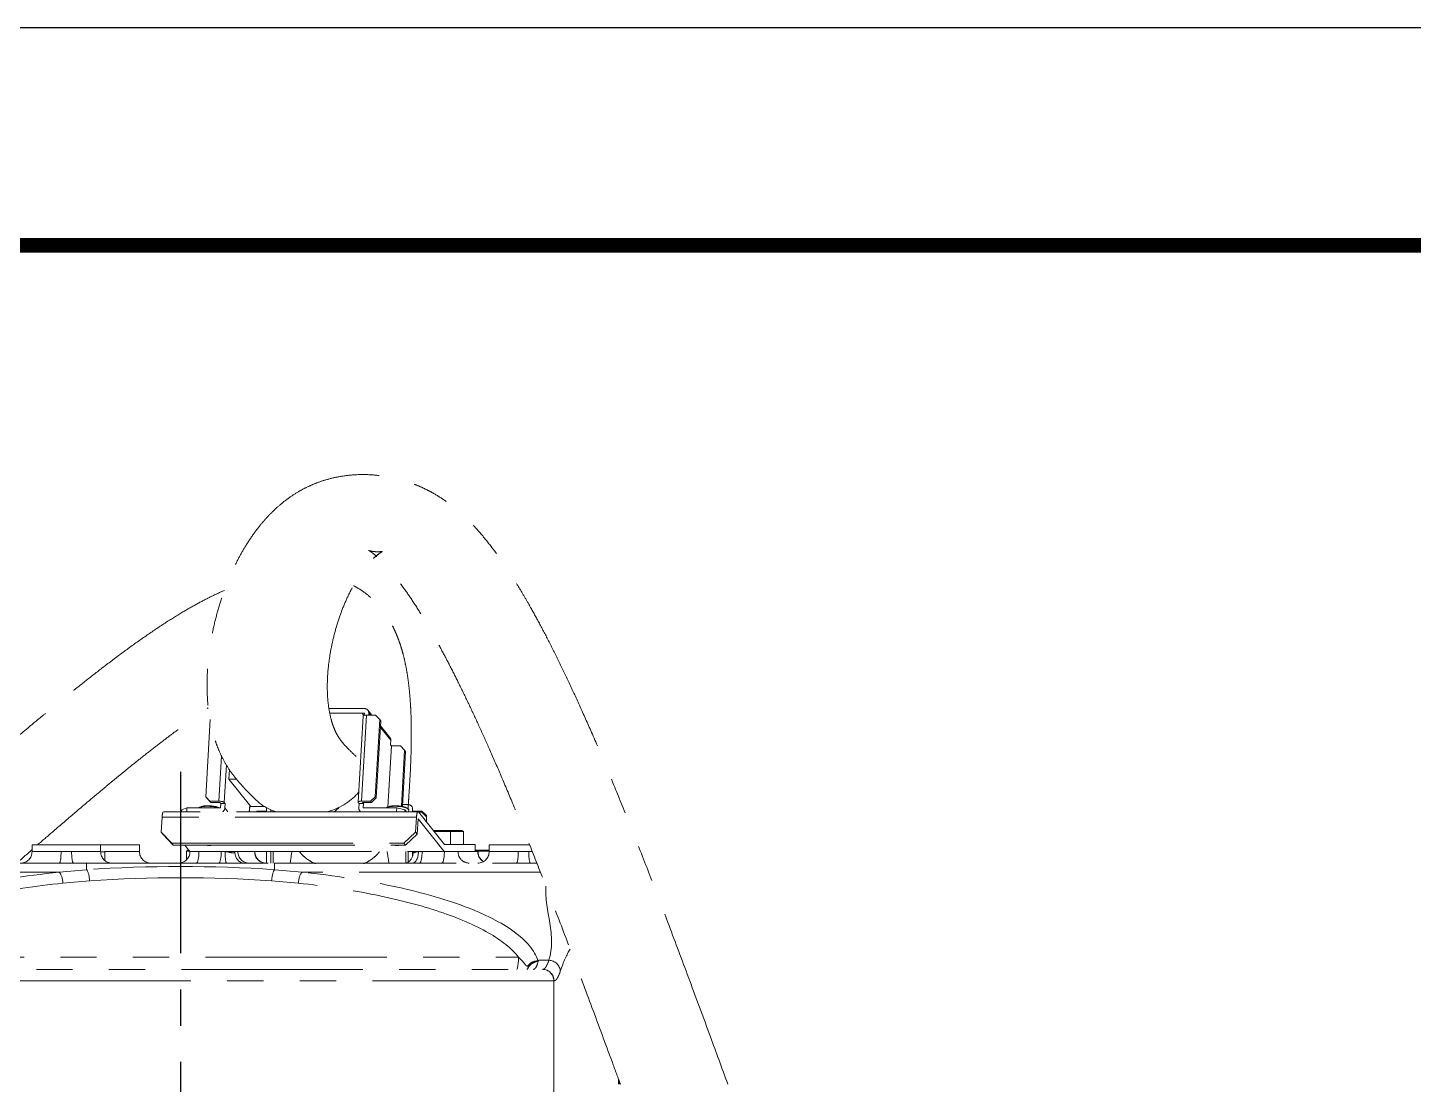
# Model space of a CAD drawing. Extents: x -2384 to 29887, y -2542 to 22350.
# Drawn here: x 2102 to 2709, y 5126 to 5588 of the extents above; entities that cross this region are included whole.
import ezdxf

# ---------------------------------------------------------------- set-up
doc = ezdxf.new("R2010")
doc.units = 0
doc.header["$LTSCALE"] = 63.5
doc.header["$MEASUREMENT"] = 0
doc.linetypes.add('CENTER', pattern=[2, 1.25, -0.25, 0.25, -0.25])
doc.linetypes.add('PHANTOM', pattern=[2.5, 1.25, -0.25, 0.25, -0.25, 0.25, -0.25])
doc.layers.get('0').update_dxf_attribs({"linetype": 'CONTINUOUS'})
for name, color, linetype in [('2', 2, 'CENTER'), ('4', 6, 'PHANTOM'), ('6', 8, 'CONTINUOUS')]:
    doc.layers.add(name, color=color, linetype=linetype)

# ---------------------------------------------------------------- blocks, each defined once
blk = doc.blocks.new('165F-TOP')
at = {"lineweight": 0}
for p, q in [((392.48, 440.57), (376.87, 440.57)), ((392.36, 438.64), (377.27, 438.64)), ((377.27, 438.64), (391.39, 438.64)), ((391.79, 437.34), (389.61, 399.68)), ((393.37, 437.74), (391.19, 400.08)), ((391.39, 438.64), (392.21, 437.62)), ((392.31, 437.65), (392.37, 438.64)), ((392.36, 438.64), (392.37, 438.64)), ((397.27, 437.74), (393.37, 437.74)), ((395.66, 437.74), (393.92, 439.9)), ((394.27, 437.74), (394.32, 438.64)), ((394.32, 438.64), (395.04, 437.74)), ((399.12, 435.81), (397.27, 437.74)), ((324.92, 435.81), (322.96, 402.01)), ((397.15, 402.01), (399.12, 435.81)), ((397.57, 401.49), (399.53, 435.3)), ((399.53, 435.3), (399.12, 435.81)), ((399.37, 432.39), (403.94, 426.74)), ((403.54, 427.99), (399.41, 433.11)), ((403.82, 424.8), (403.94, 426.74)), ((404.24, 424.29), (403.82, 424.8)), ((328.7, 400.08), (329.85, 419.97)), ((402.69, 397.53), (404.24, 424.29)), ((402.69, 397.53), (404.24, 424.29)), ((404.24, 424.29), (408.15, 424.29)), ((409.99, 422.35), (408.15, 424.29)), ((409.99, 422.35), (408.57, 397.85)), ((410.41, 421.84), (409.01, 397.77)), ((410.41, 421.84), (409.99, 422.35)), ((332.03, 416), (331.07, 399.56)), ((333.08, 409.67), (333.33, 413.91)), ((333.08, 409.67), (342.7, 397.76)), ((336.48, 409.67), (333.08, 409.67)), ((323.37, 401.49), (322.96, 402.01)), ((322.96, 402.01), (324.8, 400.08)), ((325.22, 399.56), (323.37, 401.49)), ((324.8, 400.08), (328.7, 400.08)), ((324.8, 400.08), (325.22, 399.56)), ((391.19, 400.08), (395.09, 400.08)), ((395.09, 400.08), (397.15, 402.01)), ((395.51, 399.56), (395.09, 400.08)), ((397.57, 401.49), (395.51, 399.56)), ((397.15, 402.01), (397.57, 401.49)), ((415.86, 395.49), (304.56, 395.49)), ((312.43, 395.49), (312.48, 396.33)), ((312.48, 396.33), (314.78, 397.11)), ((314.78, 397.11), (314.69, 395.49)), ((329.42, 397.11), (314.78, 397.11)), ((321, 397.66), (320.37, 397.39)), ((325.22, 399.56), (329.12, 399.56)), ((328.87, 397.11), (328.67, 397.22)), ((329.12, 399.56), (329.54, 399.04)), ((329.54, 399.04), (329.43, 397.11)), ((331.49, 399.04), (329.54, 399.04)), ((331.07, 399.56), (331.49, 399.04)), ((331.49, 399.04), (331.38, 397.11)), ((331.38, 397.11), (332.69, 395.49)), ((342.04, 395.49), (342.21, 398.37)), ((342.09, 395.49), (342.26, 398.31)), ((348.65, 397.76), (342.7, 397.76)), ((345.24, 395.49), (345.5, 395.74)), ((345.5, 395.74), (349.5, 395.74)), ((345.5, 395.74), (345.5, 395.49)), ((349.5, 395.49), (349.5, 396.64)), ((351.5, 395.49), (351.5, 396.31)), ((352.36, 395.96), (352.68, 395.49)), ((389.65, 399.56), (390.07, 399.04)), ((389.96, 397.11), (390.07, 399.04)), ((392.02, 399.04), (390.07, 399.04)), ((390.35, 395.85), (390.65, 395.49)), ((391.6, 399.56), (391.6, 399.56)), ((391.6, 399.56), (392.02, 399.04)), ((391.61, 399.56), (395.51, 399.56)), ((391.91, 397.11), (392.02, 399.04)), ((391.91, 397.11), (391.91, 397.11)), ((406.55, 397.11), (391.91, 397.11)), ((403.01, 397.66), (402.38, 397.39)), ((406.46, 395.49), (406.55, 397.11)), ((406.55, 397.11), (410.11, 396.33)), ((411.5, 398.57), (409.06, 398.57)), ((410.11, 396.33), (410.06, 395.49)), ((410.11, 396.33), (410.79, 395.49)), ((411.28, 396.88), (410.68, 397.22)), ((411.5, 396.73), (411.5, 398.57)), ((411.74, 395.49), (411.79, 396.27)), ((413.5, 395.49), (413.5, 396.64)), ((413.5, 395.74), (417.5, 395.74)), ((427.49, 381.2), (416.04, 395.38)), ((416.16, 395.23), (417.5, 395.23)), ((417.5, 395.74), (419.5, 393.81)), ((417.5, 395.23), (417.5, 395.74)), ((419.5, 393.3), (417.5, 395.23)), ((303.89, 393.12), (303.51, 386.55)), ((415.19, 393.12), (303.89, 393.12)), ((414.81, 386.55), (415.19, 393.12)), ((415.48, 385.72), (415.86, 392.29)), ((427.32, 378.11), (415.86, 392.29)), ((415.86, 392.29), (415.86, 392.29)), ((419.5, 393.81), (419.5, 393.3)), ((419.5, 393.3), (419.5, 391.1)), ((303.51, 386.55), (308.11, 381.72)), ((304.18, 385.72), (303.51, 386.55)), ((308.78, 380.89), (304.18, 385.72)), ((409.65, 381.72), (414.81, 386.55)), ((415.48, 385.72), (410.32, 380.89)), ((414.81, 386.55), (415.48, 385.72)), ((429.4, 387.2), (422.65, 387.2)), ((422.97, 386.8), (430.1, 386.8)), ((430.1, 386.8), (429.4, 387.2)), ((435.03, 387.2), (429.4, 387.2)), ((430.1, 381.2), (430.1, 386.8)), ((430.1, 386.8), (435.72, 386.8)), ((435.72, 386.8), (435.03, 387.2)), ((435.72, 381.2), (435.72, 386.8)), ((247, 381), (277, 381)), ((247, 381), (247, 378)), ((259.7, 378), (247, 378)), ((259.7, 378), (264.3, 378)), ((277, 378), (264.3, 378)), ((277, 381), (294, 381)), ((277, 378), (277, 381)), ((278.85, 378), (294, 378)), ((294, 378), (294, 381)), ((308.11, 381.72), (409.65, 381.72)), ((308.11, 381.72), (308.78, 380.89)), ((308.78, 380.89), (410.32, 380.89)), ((316.02, 378.11), (313.77, 380.89)), ((315.19, 378.6), (314.5, 378.2)), ((314.5, 378.2), (314.5, 374.36)), ((314.5, 378.2), (315.94, 378.2)), ((315.62, 378.6), (315.19, 378.6)), ((316.02, 378.11), (427.32, 378.11)), ((316.07, 378), (316.2, 378)), ((316.2, 378), (427.49, 378)), ((335.72, 377.67), (335.72, 378)), ((349.5, 373), (349.5, 378)), ((351.5, 378), (351.5, 373)), ((352.5, 373), (352.5, 378)), ((410.32, 380.89), (409.65, 381.72)), ((410.5, 378), (410.5, 373)), ((411.5, 373), (411.5, 378)), ((413.5, 378), (413.5, 376.12)), ((413.7, 378), (413.7, 377.51)), ((440.91, 381.2), (427.49, 381.2)), ((429.42, 378), (427.49, 378)), ((429.42, 378), (433.35, 378)), ((433.35, 378), (442, 378)), ((440.91, 378), (440.91, 381.2)), ((447, 378.6), (440.91, 378.6)), ((440.91, 378.2), (447, 378.2)), ((442.12, 378), (442, 378)), ((447, 381), (464.7, 381)), ((447, 381), (447, 378)), ((459.7, 378), (447, 378)), ((459.7, 378), (464.3, 378)), ((464.3, 378), (465.92, 378)), ((225.88, 373), (258.93, 373)), ((258.83, 369.03), (270.87, 370.1)), ((265.07, 373), (258.93, 373)), ((265.07, 373), (270.87, 373)), ((270.87, 373), (353.13, 373)), ((270.87, 373), (270.87, 370.1)), ((353.13, 373), (353.13, 370.1)), ((353.13, 373), (458.93, 373)), ((353.13, 370.1), (365.17, 369.03)), ((465.07, 373), (458.93, 373)), ((465.07, 373), (467.83, 373)), ((258.83, 369.03), (213.77, 369.03)), ((272.18, 365.24), (260.53, 364.23)), ((363.47, 364.23), (351.82, 365.24)), ((469.42, 369.03), (365.17, 369.03)), ((164.13, 331.86), (459.87, 331.86)), ((468.31, 330.36), (468.57, 330.47)), ((468.57, 330.47), (473.12, 330.47)), ((475.28, 321.5), (148.66, 321.5)), ((153.64, 326.5), (470.3, 326.5)), ((470.3, 326.5), (470.36, 326.5)), ((475.34, 321.5), (475.28, 321.5)), ((475.28, 243.5), (475.28, 321.5)), ((503.56, 276.2), (503.56, 278.42)), ((504, 277.22), (504, 276.2))]:
    blk.add_line(p, q, dxfattribs=at)
for centre, radius, start, end in [((242, 378), 5, 270, 0), ((282, 378), 5, 180, 270), ((279.56, 361.12), 16.89, 92.40882, 98.565), ((150.41, 376.75), 128.45, 358.85273, 0.55751), ((299, 378), 5, 180, 270), ((311.07, 378), 5, 270, 0), ((349.49, 378), 5, 180, 270), ((98.74, 413.74), 264.33, 351.12993, 352.22979), ((677.38, 415.88), 277.6, 187.8425, 188.88973), ((408.88, 377.43), 4.81, 296.30552, 1.03571), ((442, 378), 5, 270, 0), ((447.12, 378), 5, 180, 239.19383), ((312, -234.6), 606.09, 86.10869, 93.89131), ((312, -231.52), 598.09, 86.18231, 93.81769), ((447.67, 342.44), 24.09, 329.82387, 330.2157)]:
    blk.add_arc(centre, radius, start, end, dxfattribs=at)
for centre, major_axis, ratio, start_param, end_param in [((393.79, 437.23), (2, -0.12), 0.252684, 1.796404, 3.141593), ((392.36, 438.64), (-0.00156, -0.00126), 0.94303, 2.433301, 4.004097), ((392.36, 438.64), (-1.56, -1.26), 0.94303, 2.433301, 4.004097), ((401.98, 426.74), (-1.56, -1.26), 0.94303, 2.433301, 3.141593), ((404.24, 424.29), (0.002, -0.00012), 0.252684, 3.367201, 4.937997), ((329.12, 399.56), (2, -0.12), 0.252684, 0.225608, 1.796404), ((367, 410), (-25.5, -2.33), 0.629063, 0.48904, 0.964392), ((367, 410), (-25.5, -2.33), 0.629063, 1.888811, 2.621951), ((391.61, 399.56), (2, -0.12), 0.252684, 1.796404, 3.367201), ((304.56, 392.29), (0, -3.2), 0.21644, 3.141593, 4.45059), ((324.79, 396.56), (-4.99, 0.29), 0.252684, 3.800759, 6.075234), ((324.81, 396.95), (4.3, -0.25), 0.252684, 0.469388, 2.672205), ((329.12, 399.56), (0.002, -0.00012), 0.252684, 0.225608, 1.796404), ((329.42, 397.11), (0.00156, 0.00126), 0.94303, 4.004097, 5.574894), ((329.42, 397.11), (1.56, 1.26), 0.94303, 4.583528, 5.574894), ((351.5, 396.64), (2, 0), 0.965926, 2.834757, 3.141593), ((367, 410), (-16.53, -11.26), 0.951251, 1.671744, 1.813095), ((391.91, 397.11), (1.56, 1.26), 0.94303, 2.433301, 3.424666), ((391.91, 397.11), (0.00156, 0.00126), 0.94303, 2.433301, 4.004097), ((406.79, 396.56), (-4.99, 0.29), 0.252684, 3.141593, 6.075234), ((406.82, 396.95), (4.3, -0.25), 0.252684, 0.469388, 2.672205), ((411.5, 396.64), (2, 0), 0.965926, 0, 1.570796), ((415.86, 392.29), (0, -3.2), 0.21644, 2.879793, 4.45059), ((258.93, 378), (0, 5), 0.153403, 3.141593, 4.712389), ((265.07, 378), (0, -5), 0.153403, 4.712389, 6.283185), ((316.2, 381.2), (0, -3.2), 0.21644, 6.021386, 6.283185), ((318.91, 378), (0, 5), 0.21644, 3.141593, 4.712389), ((323.91, 381.5), (2.99, -0.17), 0.252684, 4.253576, 5.622418), ((328.67, 378), (0, -5), 0.21644, 0, 1.570796), ((332.09, 378), (0, -5), 0.125928, 4.712389, 6.283185), ((340.6, 377.67), (2.06, -4.55), 0.971642, 4.297952, 5.562588), ((341.92, 378), (0, -5), 0.976296, 4.712389, 6.283185), ((349.25, 378), (0, -5), 0.976296, 4.712389, 6.283185), ((405.92, 381.5), (2.99, -0.17), 0.252684, 4.253576, 5.622418), ((413.37, 378), (0, -5), 0.533383, 0, 1.570796), ((416.54, 378), (0, -5), 0.21644, 0, 1.570796), ((426.3, 378), (0, 5), 0.21644, 3.141593, 4.712389), ((427.49, 381.2), (0, -3.2), 0.21644, 6.021386, 6.283185), ((438.23, 378), (0, 5), 0.976296, 1.570796, 3.141593), ((446.88, 378), (0, 5), 0.976296, 1.570796, 2.624575), ((458.93, 378), (0, -5), 0.153403, 0, 1.570796), ((465.07, 378), (0, -5), 0.153403, 4.712389, 6.283185), ((270.87, 365.24), (-0.33, 4.99), 0.261444, 4.694909, 6.032795), ((353.13, 365.24), (0.33, 4.99), 0.261444, 0.25039, 1.588276), ((408.94, 377.67), (-2.06, 4.55), 0.971642, 3.062857, 3.144498), ((312, 321.29), (-152, 0), 0.300185, 5.057851, 6.0495), ((312, 326.09), (-157, 0), 0.290625, 5.057851, 5.662793), ((258.83, 364.23), (-0.52, 4.97), 0.337003, 4.677155, 5.982246), ((365.17, 364.23), (0.52, 4.97), 0.337003, 0.300939, 1.60603), ((312, 321.29), (152, 0), 0.300185, 0.233686, 1.225335), ((312, 326.09), (157, 0), 0.290625, 0.09366, 1.225335), ((440.41, 331.86), (0, -20), 0.97282, 1.296583, 1.570796), ((446.71, 337.17), (17.16, -10.27), 0.22172, 0.064462, 0.224534), ((473.12, 325.67), (-4.76, 1.54), 0.956376, 3.467892, 5.012552), ((470.3, 321.5), (0, 5), 0.995606, 4.712389, 6.283185), ((470.36, 321.5), (0, 5), 0.995606, 4.712389, 6.283185)]:
    blk.add_ellipse(centre, major_axis=major_axis, ratio=ratio, start_param=start_param, end_param=end_param, dxfattribs=at)
for points, degree, knots in [([(551.41, 276.2), (548.72, 283.54), (543.49, 297.8), (534.9, 321.08), (526.43, 343.73), (518.45, 364.67), (511.02, 383.69), (504.14, 400.85), (497.79, 416.18), (491.99, 429.73), (486.69, 441.66), (481.79, 452.28), (477.18, 461.89), (472.75, 470.71), (468.5, 478.79), (464.8, 485.47), (461.51, 491.12), (458.36, 496.31), (454.64, 502.1), (450.25, 508.43), (445.04, 515.21), (439.33, 521.67), (433.42, 527.27), (427.83, 531.61), (423.14, 534.56), (419.37, 536.54), (416.34, 537.94), (412.67, 539.4), (407.91, 540.93), (402.14, 542.21), (395.16, 543.04), (388.02, 543.03), (381.43, 542.18), (376.07, 540.93), (371.69, 539.46), (367.63, 537.73), (363.71, 535.68), (359.46, 532.96), (355.34, 529.73), (351.7, 526.33), (348.63, 523.03), (346.08, 519.95), (343.88, 517), (341.93, 514.14), (339.64, 510.5), (337.03, 505.84), (334.13, 499.85), (331.38, 493.16), (328.9, 485.85), (326.78, 478.06), (325.14, 470.09), (324.08, 462.3), (323.56, 454.97), (323.52, 448.05), (323.88, 442.64), (324.37, 438.63), (324.79, 435.98), (325.29, 433.38), (325.89, 430.81), (326.6, 428.24), (327.5, 425.47), (328.73, 422.25), (330.49, 418.44), (333, 414.18), (336.3, 409.72), (340.52, 404.99), (343.43, 402.11), (345.25, 400.34)], 3, [0.0070915, 0.0070915, 0.0070915, 0.0070915, 0.0368787, 0.0715317, 0.1038029, 0.1336061, 0.1609145, 0.1857498, 0.2081714, 0.2282665, 0.2461396, 0.2621447, 0.2771535, 0.291269, 0.3045347, 0.3169976, 0.3252716, 0.3342492, 0.3448381, 0.3570021, 0.3704717, 0.3862615, 0.4004659, 0.4132101, 0.424257, 0.4305665, 0.4360223, 0.4416758, 0.4500991, 0.4606382, 0.4709383, 0.4851588, 0.496676, 0.5066749, 0.5170292, 0.525421, 0.536025, 0.5490861, 0.5639803, 0.5776069, 0.589551, 0.6013983, 0.611703, 0.6218037, 0.6317028, 0.6495848, 0.6691913, 0.6907946, 0.7139724, 0.7380635, 0.7629986, 0.7873313, 0.80959, 0.8305732, 0.8516489, 0.8600642, 0.8683819, 0.8766001, 0.8847187, 0.8927381, 0.9011275, 0.9114288, 0.9250671, 0.9410179, 0.9589376, 0.9786405, 1, 1, 1, 1]), ([(388.75, 419.66), (387.65, 420.7), (385.93, 422.35), (383.36, 425), (381.42, 427.49), (380.03, 429.89), (379.05, 432.09), (378.37, 434.01), (377.6, 436.65), (376.77, 440.58), (376.2, 446.1), (376.11, 452.06), (376.51, 458.37), (377.4, 464.92), (378.83, 471.82), (380.79, 478.79), (383.28, 485.62), (386.22, 492.08), (389.22, 497.38), (392.09, 501.53), (394.45, 504.39), (396.63, 506.61), (398.53, 508.21), (400.13, 509.25), (400.55, 509.45), (400.01, 509.34), (398.98, 509.22), (397.62, 509.21), (396.41, 509.32), (395.44, 509.49), (394.77, 509.66), (394.2, 509.84), (394.17, 509.86), (394.74, 509.55), (395.91, 508.74), (398.08, 506.95), (401.38, 503.71), (405.87, 498.46), (410.39, 492.36), (414.93, 485.57), (419.11, 478.79), (423.13, 471.81), (427.05, 464.62), (430.95, 457.15), (434.86, 449.3), (438.87, 440.96), (442.98, 432.09), (447.34, 422.36), (452.12, 411.36), (457.46, 398.72), (463.36, 384.31), (469.83, 368.05), (476.88, 349.91), (484.52, 329.82), (492.68, 307.98), (499.52, 289.43), (503.34, 279.03), (504.38, 276.21)], 3, [0, 0, 0, 0, 0.0232053, 0.0434011, 0.0608907, 0.075937, 0.0887461, 0.0991807, 0.1079163, 0.1316741, 0.1557604, 0.1791262, 0.2040185, 0.229401, 0.2550807, 0.283769, 0.3112428, 0.3383103, 0.3671334, 0.3868463, 0.4046524, 0.420298, 0.4363437, 0.4542177, 0.4735282, 0.4854571, 0.4970392, 0.5078111, 0.5167188, 0.5243161, 0.5305278, 0.5366871, 0.5440449, 0.5532281, 0.5640542, 0.5749499, 0.5910036, 0.6066431, 0.623467, 0.6379996, 0.6517311, 0.6650859, 0.6783276, 0.6914123, 0.70499, 0.7190716, 0.7336644, 0.7490504, 0.7665822, 0.7865371, 0.8090237, 0.834136, 0.8619433, 0.8924791, 0.9257292, 0.9616186, 0.9748153, 0.9748153, 0.9748153, 0.9748153]), ([(331.17, 492.3), (329.23, 491.47), (325.28, 489.64), (319.23, 486.5), (312.71, 482.76), (305.4, 478.21), (297.28, 472.77), (288.6, 466.61), (279.96, 460.16), (271.84, 453.85), (264.67, 448.12), (258.74, 443.3), (253.8, 439.26), (249.29, 435.56), (244.08, 431.22), (237.25, 425.47), (228.55, 418.03), (217.77, 408.68), (205.2, 397.65), (190.93, 384.98), (177.09, 372.6), (168.77, 365.13), (165.38, 362.09)], 3, [0.6212789, 0.6212789, 0.6212789, 0.6212789, 0.6344904, 0.6481243, 0.6625003, 0.678755, 0.6970623, 0.7163228, 0.7354857, 0.7523603, 0.7674981, 0.7810827, 0.7906395, 0.7998586, 0.8112, 0.8249712, 0.8446523, 0.8680376, 0.8952423, 0.9263321, 0.9612936, 0.9835024, 0.9835024, 0.9835024, 0.9835024]), ([(411.59, 398.57), (411.68, 399.76), (411.95, 403.64), (412.34, 409.88), (412.68, 416.89), (412.86, 422.83), (412.93, 427.66), (412.93, 431.5), (412.88, 434.72), (412.79, 437.92), (412.63, 441.48), (412.37, 445.45), (411.99, 449.55), (411.47, 453.7), (410.82, 457.74), (410.04, 461.59), (409.18, 465.04), (408.3, 467.99), (407.44, 470.49), (406.58, 472.7), (405.54, 475.09), (404.09, 477.99), (401.97, 481.51), (399.18, 485.22), (395.89, 488.64), (392.48, 491.43), (389.68, 493.27), (388.08, 494.16), (387.68, 494.38)], 3, [0.0983999, 0.0983999, 0.0983999, 0.0983999, 0.111379, 0.1410813, 0.1670514, 0.1893332, 0.2079876, 0.2219577, 0.2331718, 0.2449244, 0.2583841, 0.2735079, 0.2902442, 0.3057357, 0.3223123, 0.3387969, 0.35332, 0.365911, 0.3766216, 0.3854968, 0.3945, 0.4064825, 0.4214108, 0.4389337, 0.4552355, 0.4692011, 0.4810777, 0.4849648, 0.4849648, 0.4849648, 0.4849648]), ([(249.49, 381.01), (251.63, 382.87), (256.78, 387.34), (264.46, 393.94), (271.9, 400.25), (277.83, 405.23), (282.82, 409.39), (287.56, 413.29), (292.57, 417.33), (297.97, 421.59), (303.4, 425.79), (309.06, 430.1), (315.01, 434.52), (320.1, 438.18), (323.18, 440.32), (324.12, 440.97)], 3, [0.146502, 0.146502, 0.146502, 0.146502, 0.1613548, 0.1823533, 0.1998315, 0.2128849, 0.223351, 0.2340125, 0.2458833, 0.2589058, 0.2730204, 0.2864443, 0.3013533, 0.3175963, 0.3248493, 0.3248493, 0.3248493, 0.3248493]), ([(390.41, 395.81), (390.41, 395.8), (390.41, 395.8), (390.36, 395.69), (390.32, 395.58), (390.27, 395.48)], 3, [0.06232539, 0.06232539, 0.06232539, 0.06232539, 0.0625, 0.0625, 0.065217325, 0.065217325, 0.065217325, 0.065217325]), ([(240.34, 373.01), (241.98, 374.45), (244.2, 376.4), (246.42, 378.33), (247, 378.84)], 3, [0.12528227, 0.12528227, 0.12528227, 0.12528227, 0.1366953, 0.14072401, 0.14072401, 0.14072401, 0.14072401]), ([(331.46, 378), (331.98, 378), (332.47, 377.92), (333.39, 377.73), (333.81, 377.62), (334.39, 377.5), (334.56, 377.47), (334.88, 377.44), (335.03, 377.44), (335.29, 377.47), (335.4, 377.5), (335.59, 377.57), (335.66, 377.62), (335.72, 377.67)], 3, [0, 0, 0, 0, 0.25, 0.25, 0.5, 0.5, 0.625, 0.625, 0.75, 0.75, 0.875, 0.875, 1, 1, 1, 1]), ([(370.85, 372.73), (370.7, 372.81), (370.54, 372.88), (369.3, 373.48), (368.28, 374.08), (366.43, 375.43), (365.6, 376.16), (364.57, 377.28), (364.29, 377.61), (364.03, 377.95)], 3, [0.33934089, 0.33934089, 0.33934089, 0.33934089, 0.34375, 0.34375, 0.375, 0.375, 0.40625, 0.40625, 0.41912695, 0.41912695, 0.41912695, 0.41912695]), ([(398.97, 377.95), (398.71, 377.61), (398.43, 377.28), (397.4, 376.16), (396.57, 375.43), (394.72, 374.08), (393.7, 373.48), (392.46, 372.88), (392.3, 372.81), (392.15, 372.73)], 3, [0.08087305, 0.08087305, 0.08087305, 0.08087305, 0.09375, 0.09375, 0.125, 0.125, 0.15625, 0.15625, 0.16065911, 0.16065911, 0.16065911, 0.16065911]), ([(413.7, 377.49), (413.7, 377.48), (413.71, 377.46), (413.74, 377.44), (413.79, 377.44), (413.91, 377.47), (413.99, 377.5), (414.19, 377.58), (414.3, 377.62), (414.57, 377.72), (414.72, 377.78), (415.04, 377.87), (415.22, 377.92), (415.6, 377.98), (415.81, 378), (416.03, 378)], 3, [0.1792795, 0.1792795, 0.1792795, 0.1792795, 0.25, 0.25, 0.375, 0.375, 0.5, 0.5, 0.625, 0.625, 0.75, 0.75, 0.875, 0.875, 1, 1, 1, 1]), ([(410.64, 373.07), (410.64, 373.08), (410.7, 373.11), (410.51, 372.98), (410.22, 373.02), (410.21, 373.02)], 3, [0.0888689, 0.0888689, 0.0888689, 0.0888689, 0.2015502, 0.9837897, 1, 1, 1, 1]), ([(459.87, 331.86), (460.69, 331.04), (461.41, 330.24), (462.35, 329.11), (462.63, 328.75), (463.06, 328.27), (463.2, 328.12), (463.42, 327.94), (463.5, 327.89), (463.63, 327.84), (463.67, 327.83), (463.75, 327.84), (463.78, 327.85), (463.85, 327.89), (463.89, 327.92), (463.95, 328.01)], 3, [0, 0, 0, 0, 0.5, 0.5, 0.75, 0.75, 0.875, 0.875, 0.9375, 0.9375, 0.96875, 0.96875, 0.984375, 0.984375, 1, 1, 1, 1]), ([(463.95, 328.01), (464.43, 328.77), (465.14, 329.34), (466.37, 329.87), (466.81, 330), (467.5, 330.12), (467.75, 330.15), (468.09, 330.21), (468.18, 330.23), (468.29, 330.29), (468.3, 330.33), (468.31, 330.36)], 3, [0, 0, 0, 0, 0.5, 0.5, 0.75, 0.75, 0.875, 0.875, 0.9375, 0.9375, 1, 1, 1, 1]), ([(468.49, 330.33), (468.47, 330.29), (468.44, 330.26), (468.36, 330.19), (468.3, 330.15), (468.17, 330.08), (468.08, 330.05), (467.89, 329.98), (467.79, 329.95), (467.46, 329.84), (467.23, 329.76), (466.76, 329.57), (466.53, 329.47), (465.84, 329.1), (465.39, 328.79), (464.81, 328.24), (464.62, 328.05), (464.28, 327.63), (464.12, 327.4), (463.99, 327.17)], 3, [0, 0, 0, 0, 0.0625, 0.0625, 0.125, 0.125, 0.1875, 0.1875, 0.25, 0.25, 0.375, 0.375, 0.5, 0.5, 0.75, 0.75, 0.875, 0.875, 1, 1, 1, 1]), ([(468.57, 330.47), (468.23, 329.15), (467.87, 328.16), (467.11, 326.84), (466.69, 326.5), (466.23, 326.5)], 3, [0, 0, 0, 0, 0.5, 0.5, 1, 1, 1, 1]), ([(470.36, 326.5), (470.4, 326.5), (470.46, 326.5), (470.56, 326.52), (470.66, 326.54), (470.75, 326.58), (470.84, 326.62), (470.93, 326.66), (471.01, 326.72), (471.1, 326.78), (471.18, 326.84), (471.25, 326.9), (471.32, 326.97), (471.39, 327.05), (471.46, 327.12), (471.53, 327.2), (471.59, 327.27), (471.65, 327.35), (471.7, 327.42), (471.81, 327.58), (471.97, 327.82), (472.18, 328.2), (472.38, 328.6), (472.57, 329.03), (472.76, 329.49), (472.94, 329.97), (473.06, 330.31), (473.12, 330.47)], 3, [0, 0, 0, 0, 0.036526, 0.072024, 0.106495, 0.139937, 0.172351, 0.203738, 0.234096, 0.263427, 0.29173, 0.319004, 0.345251, 0.37047, 0.394661, 0.417824, 0.439959, 0.461066, 0.481146, 0.500197, 0.578302, 0.654172, 0.727808, 0.799208, 0.868374, 0.935304, 1, 1, 1, 1]), ([(463.99, 327.17), (463.85, 326.94), (463.71, 326.72), (463.58, 326.5), (463.57, 326.49), (463.56, 326.47)], 3, [0, 0, 0, 0, 0.03125, 0.03125, 0.03348365, 0.03348365, 0.03348365, 0.03348365]), ([(478.1, 325.67), (477.43, 323.6), (476.73, 322.55), (476.04, 321.5), (475.34, 321.5)], 2, [0, 0, 0, 0.5, 0.5, 1, 1, 1])]:
    blk.add_open_spline(points, degree=degree, knots=knots, dxfattribs=at)
for points, weights in [([(391.61, 399.56), (391.6, 399.56), (391.6, 399.56)], [1, 0.707106781187, 1]), ([(415.86, 392.29), (415.86, 392.29), (415.86, 392.29)], [1, 0.707106781236, 1])]:
    blk.add_rational_spline(points, weights, degree=2, dxfattribs=at)
for points, degree in [([(427.49, 381.2), (427.49, 381.2), (427.49, 381.2)], 2), ([(473.12, 330.47), (476.58, 341.18), (471.15, 352.12), (471.77, 362.9)], 3), ([(482.39, 335.4), (480.94, 332.93), (479.5, 330), (478.1, 325.67)], 3), ([(468.31, 330.36), (468.4, 330.35), (468.49, 330.33)], 2), ([(463.77, 326.5), (463.84, 326.71), (463.91, 326.93), (463.99, 327.17)], 3)]:
    blk.add_open_spline(points, degree=degree, dxfattribs=at)
at = {"layer": '2'}
blk.add_line((312, 412.98), (312, -333.68), dxfattribs=at)

msp = doc.modelspace()

# ---------------------------------------------------------------- linework, layer by layer
at = {"layer": '6'}
msp.add_lwpolyline([(8636, 5588), (0, 5588), (0, 0), (8636, 0)], close=True, dxfattribs=at)
at = {"layer": '6', "const_width": 6.35}
msp.add_lwpolyline([(95.25, 5492.75), (8540.75, 5492.75), (8540.75, 95.25), (95.25, 95.25)], close=True, dxfattribs=at)

# ---------------------------------------------------------------- block references
at = {"layer": '4'}
msp.add_blockref('165F-TOP', (1857.38, 4849.48), dxfattribs=at)

doc.saveas('drawing.dxf')
